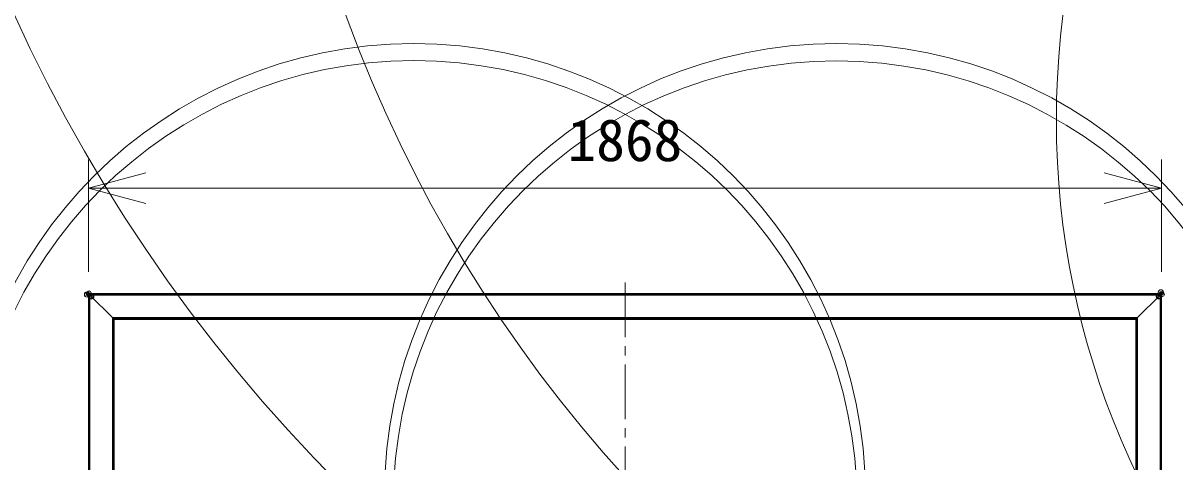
# Model space of a CAD drawing. Units: millimetres, scale not verified. Extents: x -5438 to 5965, y -11394 to 318.
# Drawn here: x -42.3 to 7.8, y 25.4 to 44.5 of the extents above; entities that cross this region are included whole.
import ezdxf
from ezdxf.enums import TextEntityAlignment as Align

# ---------------------------------------------------------------- set-up
doc = ezdxf.new("R2010")
doc.units = ezdxf.units.MM
doc.header["$LTSCALE"] = 0.125
doc.linetypes.add('USER1', pattern=[28.575, 19.05, -3.175, 3.175, -3.175])
for name, color, linetype, lineweight in [('0-0_0', 7, 'Continuous', 18), ('0-5_SUNPO', 3, 'Continuous', 18), ('0-6_GAIKEI', 1, 'Continuous', 18)]:
    doc.layers.add(name, color=color, linetype=linetype, lineweight=lineweight)
doc.styles.add('ＭＳ ゴシック', font='')
doc.styles.get('ＭＳ ゴシック').set_extended_font_data('MS Gothic')

# ---------------------------------------------------------------- blocks, each defined once
blk = doc.blocks.new('_Open30')
at = {"layer": '0-0_0'}
blk.add_line((0, 0), (-1, 0), dxfattribs=at)
blk.add_lwpolyline([(-1, 0.26795), (0, 0), (-1, -0.26795)], dxfattribs=at)
blk = doc.blocks.new('D1')
at = {"layer": '0-5_SUNPO'}
for p, q in [((154.0633, 347.1521), (154.0633, 352.0522)), ((200.7433, 347.1521), (200.7433, 352.0522)), ((156.5633, 350.8022), (198.2433, 350.8022))]:
    blk.add_line(p, q, dxfattribs=at)
at = {"layer": '0-5_SUNPO', "xscale": 2.5, "yscale": 2.5, "rotation": 180}
blk.add_blockref('_Open30', (154.0633, 350.8022), dxfattribs=at)
at = {"layer": '0-5_SUNPO', "xscale": 2.5, "yscale": 2.5}
blk.add_blockref('_Open30', (200.7433, 350.8022), dxfattribs=at)
at = {"layer": '0-5_SUNPO', "color": 7, "style": 'ＭＳ ゴシック'}
blk.add_text('1868', height=1.833, dxfattribs=at).set_placement((174.9033, 351.4272), align=Align.BOTTOM_LEFT)
blk = doc.blocks.new('D3')
at = {"layer": '0-5_SUNPO'}
for p, q in [((201.6808, 346.2052), (211.5327, 346.2052)), ((210.2827, 320.1052), (210.2827, 343.7052)), ((187.8033, 317.6052), (211.5327, 317.6052))]:
    blk.add_line(p, q, dxfattribs=at)
at = {"layer": '0-5_SUNPO', "xscale": 2.5, "yscale": 2.5}
for p, rotation in [((210.2827, 346.2052), 90), ((210.2827, 317.6052), 270)]:
    blk.add_blockref('_Open30', p, dxfattribs=dict(at, rotation=rotation))
at = {"layer": '0-5_SUNPO', "color": 7, "style": 'ＭＳ ゴシック'}
blk.add_text('1134', height=1.833, rotation=90, dxfattribs=at).set_placement((209.6577, 329.4052), align=Align.BOTTOM_LEFT)

msp = doc.modelspace()

# ---------------------------------------------------------------- linework, layer by layer
at = {"layer": '0-6_GAIKEI', "color": 9, "linetype": 'USER1'}
msp.add_line((-16.0944, 33.1888), (-16.0944, 3.5908), dxfattribs=at)
at = {"layer": '0-6_GAIKEI', "color": 7}
for p, q in [((-39.4344, 32.6499), (-39.4344, 5.4486)), ((-39.4344, 32.6499), (-39.4344, 32.6499)), ((-39.4322, 32.6552), (-39.4266, 32.6608)), ((-39.3971, 32.6903), (-39.4266, 32.6608)), ((-39.3971, 32.6903), (-39.3916, 32.6958)), ((-39.3719, 32.703), (-39.3719, 32.6957)), ((-39.3719, 32.703), (7.1831, 32.703)), ((7.1831, 32.703), (7.1831, 32.6957)), ((7.2028, 32.6958), (7.2084, 32.6903)), ((7.2379, 32.6608), (7.2084, 32.6903)), ((7.2379, 32.6608), (7.2434, 32.6552)), ((7.2456, 5.4486), (7.2456, 32.6499)), ((7.2456, 32.6499), (7.2456, 32.6499))]:
    msp.add_line(p, q, dxfattribs=at)
at = {"layer": '0-6_GAIKEI'}
for p, q in [((-39.4266, 32.6484), (-39.427, 32.648)), ((-39.427, 32.648), (-39.427, 5.4506)), ((-39.3917, 32.6483), (-39.4266, 32.6484)), ((-39.3917, 32.6483), (-39.3917, 5.4503)), ((-39.3917, 32.6483), (-39.3917, 32.6483)), ((-39.3843, 32.6907), (-39.3848, 32.6903)), ((-39.3848, 32.6903), (-39.3846, 32.6554)), ((-39.3846, 32.6554), (-39.3846, 32.6553)), ((-39.3846, 32.6554), (-39.3715, 32.6554)), ((-39.3719, 32.6907), (-39.3843, 32.6907)), ((-39.374, 32.6377), (-39.374, 5.4609)), ((-39.366, 32.6377), (-39.374, 32.6377)), ((-39.3719, 32.6957), (-39.3719, 32.6612)), ((-39.3719, 32.6957), (7.1831, 32.6957)), ((-39.3718, 32.6604), (7.1831, 32.6604)), ((-39.3682, 32.6424), (-39.3687, 32.6438)), ((-39.3687, 32.6438), (-39.3683, 32.6427)), ((-39.3683, 32.6427), (7.1796, 32.6427)), ((-38.3928, 31.6614), (-39.3572, 32.6259)), ((7.1853, 32.6377), (7.1772, 32.6377)), ((7.1801, 32.6441), (7.1794, 32.6423)), ((7.1796, 32.6427), (7.1801, 32.6441)), ((7.1828, 32.6554), (7.1959, 32.6554)), ((7.1831, 32.6957), (7.1831, 32.6612)), ((7.1956, 32.6907), (7.1831, 32.6907)), ((7.1853, 32.6377), (7.1959, 32.6553)), ((7.203, 32.6483), (7.1853, 32.6377)), ((7.1853, 5.4609), (7.1853, 32.6377)), ((7.196, 32.6903), (7.1956, 32.6907)), ((7.1959, 32.6554), (7.196, 32.6903)), ((7.1959, 32.6553), (7.1959, 32.6554)), ((7.2379, 32.6484), (7.203, 32.6483)), ((7.203, 5.4503), (7.203, 32.6483)), ((7.203, 32.6483), (7.203, 32.6483)), ((7.2383, 32.648), (7.2379, 32.6484)), ((7.2383, 5.4506), (7.2383, 32.648)), ((-38.3928, 6.4371), (-38.3928, 31.6614)), ((-38.3928, 31.6614), (-38.3523, 31.621)), ((6.2041, 31.6614), (-38.3928, 31.6614)), ((6.188, 31.6454), (-38.3767, 31.6454)), ((-38.3767, 6.4532), (-38.3767, 31.6454)), ((6.1721, 31.6295), (-38.3609, 31.6295)), ((-38.3609, 6.469), (-38.3609, 31.6295)), ((-38.3523, 31.621), (-38.3109, 31.5796)), ((-38.3523, 6.4776), (-38.3523, 31.621)), ((-38.3109, 6.519), (-38.3109, 31.5796)), ((-38.3109, 31.5796), (6.1222, 31.5796)), ((-38.3109, 31.5796), (-38.3108, 31.5795)), ((-38.3108, 6.5191), (-38.3108, 31.5795)), ((-38.3108, 31.5795), (6.1221, 31.5795)), ((6.1221, 31.5795), (6.1221, 6.5191)), ((6.1222, 31.5796), (6.1222, 6.519)), ((6.1636, 31.621), (6.188, 31.6454)), ((6.1636, 31.621), (6.1636, 6.4776)), ((6.1721, 31.6295), (6.1721, 6.469)), ((6.188, 31.6454), (6.188, 6.4532)), ((6.2041, 31.6614), (6.2041, 6.4371))]:
    msp.add_line(p, q, dxfattribs=at)
for points in [[(-39.3846, 32.6553), (-39.374, 32.6377), (-39.3917, 32.6483)], [(7.1685, 32.6259), (6.2041, 31.6614), (6.188, 31.6454)], [(6.1222, 31.5796), (6.1636, 31.621), (-38.3523, 31.621)]]:
    msp.add_lwpolyline(points, dxfattribs=at)
at = {"layer": '0-6_GAIKEI', "color": 7}
for points in [[(-39.3863, 32.698), (-39.3863, 32.698), (-39.3719, 32.698)], [(7.1831, 32.698), (7.1975, 32.698), (7.1975, 32.698)]]:
    msp.add_lwpolyline(points, dxfattribs=at)
at = {"layer": '0-6_GAIKEI'}
for centre, radius in [((175.7035, 137.8349), 180.342), ((175.7035, 120.3349), 180.342), ((20.7377, 73.528), 69.5628), ((-24.9204, 68.8498), 64.5659), ((-24.9266, 65.8562), 61.565), ((-7.2621, 65.8509), 61.5597), ((28.9497, 65.5958), 60.8284), ((-7.2622, 65.1528), 60.8689), ((-24.9948, 53.8179), 49.5339), ((38.442, 40.2639), 35.773), ((-6.8992, 23.9456), 19.6528), ((-25.2896, 23.943), 19.6502), ((-25.2877, 23.5696), 19.2841), ((-6.9009, 23.5617), 19.2762), ((-39.497, 32.6661), 0.1154), ((-39.4918, 32.6625), 0.1113), ((-39.4588, 32.6747), 0.0762), ((-39.4497, 32.6775), 0.0667), ((-39.4081, 32.7337), 0.0878), ((-39.4091, 32.7307), 0.0847), ((-39.4393, 32.6321), 0.0186), ((-39.4249, 32.6753), 0.027), ((-39.4366, 32.6409), 0.00928), ((-39.321, 32.5847), 0.1235), ((-39.4122, 32.6885), 0.0276), ((-39.3406, 32.6), 0.0987), ((-39.4121, 32.6688), 0.0256), ((-39.4173, 32.6633), 0.018), ((-39.3363, 32.6041), 0.0988), ((-39.4221, 32.6589), 0.0115), ((-39.4253, 32.6566), 0.00762), ((-39.4295, 32.6547), 0.00304), ((-39.4305, 32.6544), 0.00198), ((-39.4305, 32.6541), 0.00196), ((-39.4311, 32.6543), 0.00133), ((-39.4049, 32.676), 0.0253), ((-39.3979, 32.6828), 0.0156), ((-39.3936, 32.6879), 0.00889), ((-39.3925, 32.6899), 0.00654), ((-39.3744, 32.636), 0.0219), ((-39.3715, 32.6372), 0.023), ((-39.3768, 32.6405), 0.0168), ((-39.3909, 32.6936), 0.00261), ((-39.3776, 32.6412), 0.0158), ((-39.3781, 32.6424), 0.0145), ((-39.3905, 32.6942), 0.00195), ((-39.3919, 32.6485), 0.00031), ((-39.3907, 32.6948), 0.00135), ((-39.3878, 32.6466), 0.00416), ((-39.3782, 32.7), 0.00828), ((-39.3218, 32.6613), 0.0501), ((-39.3218, 32.6612), 0.0501), ((7.1323, 32.5847), 0.1235), ((7.1476, 32.6043), 0.0987), ((7.1518, 32.6), 0.0988), ((7.1331, 32.6613), 0.0501), ((7.1331, 32.6612), 0.0501), ((7.2137, 32.7607), 0.1154), ((7.2101, 32.7554), 0.1113), ((7.2223, 32.7225), 0.0762), ((7.2251, 32.7134), 0.0667), ((7.1797, 32.703), 0.0186), ((7.1836, 32.638), 0.0219), ((7.1848, 32.6352), 0.023), ((7.1881, 32.6405), 0.0168), ((7.1888, 32.6413), 0.0158), ((7.19, 32.6417), 0.0145), ((7.1885, 32.7002), 0.00928), ((7.1942, 32.6515), 0.00416), ((7.2164, 32.6758), 0.0256), ((7.2109, 32.681), 0.018), ((7.2813, 32.6718), 0.0878), ((7.2783, 32.6728), 0.0847), ((7.2065, 32.6858), 0.0115), ((7.1961, 32.6556), 0.00031), ((7.2229, 32.6886), 0.027), ((7.2043, 32.689), 0.00762), ((7.2236, 32.6685), 0.0253), ((7.2023, 32.6932), 0.00304), ((7.2018, 32.6942), 0.00196), ((7.202, 32.6942), 0.00198), ((7.2019, 32.6948), 0.00133), ((7.2361, 32.6759), 0.0276), ((7.2304, 32.6616), 0.0156), ((7.2355, 32.6573), 0.00889), ((7.2375, 32.6561), 0.00654), ((7.2412, 32.6546), 0.00261), ((7.2476, 32.6419), 0.00828), ((7.2418, 32.6541), 0.00195), ((7.2424, 32.6543), 0.00135)]:
    msp.add_circle(centre, radius, dxfattribs=at)
at = {"layer": '0-6_GAIKEI', "color": 7}
for centre, start, end in [((-39.4269, 32.6499), 135, 180), ((-39.3863, 32.6905), 90, 135), ((7.2381, 32.6499), 0, 45)]:
    msp.add_arc(centre, 0.0075, start, end, dxfattribs=at)
at = {"layer": '0-6_GAIKEI'}
for centre, start, end in [((-39.3219, 32.6612), 180, 181.01802), ((-39.3219, 32.6612), 187.56564, 200.4046), ((-39.3219, 32.6612), 201.79707, 225.00001), ((7.1331, 32.6612), 315, 338.20295), ((7.1331, 32.6612), 339.99356, 352.15005), ((7.1331, 32.6612), 358.98198, 0)]:
    msp.add_arc(centre, 0.05, start, end, dxfattribs=at)
at = {"layer": '0-6_GAIKEI', "color": 7}
for centre, major_axis, start_param, end_param in [((-39.4269, 32.6499), (-0.0053, 0.0053), 6.2831853, 7.0686355), ((-39.3863, 32.6905), (0.0053, -0.0053), 2.3561424, 3.1415927), ((7.1975, 32.6905), (0.0053, 0.0053), 6.2831853, 7.0686355), ((7.2381, 32.6499), (-0.0053, -0.0053), 2.3561424, 3.1415927)]:
    msp.add_ellipse(centre, major_axis=major_axis, ratio=0.999896, start_param=start_param, end_param=end_param, dxfattribs=at)
at = {"layer": '0-6_GAIKEI'}
for centre, major_axis, start_param, end_param in [((-39.4142, 32.6484), (-0.0124, 0.0124), 6.2831853, 7.3303829), ((-39.3848, 32.6779), (-0.0124, 0.0124), 5.2359878, 6.2831853), ((7.196, 32.6779), (0.0124, 0.0124), 0, 1.0471976), ((7.2255, 32.6484), (0.0124, 0.0124), 5.2359878, 6.2831853)]:
    msp.add_ellipse(centre, major_axis=major_axis, ratio=0.57735, start_param=start_param, end_param=end_param, dxfattribs=at)

# ---------------------------------------------------------------- block references
at = {"layer": '0-5_SUNPO'}
for name in ['D1', 'D3']:
    msp.add_blockref(name, (-193.4976, -313.5022), dxfattribs=at)

doc.saveas('drawing.dxf')
